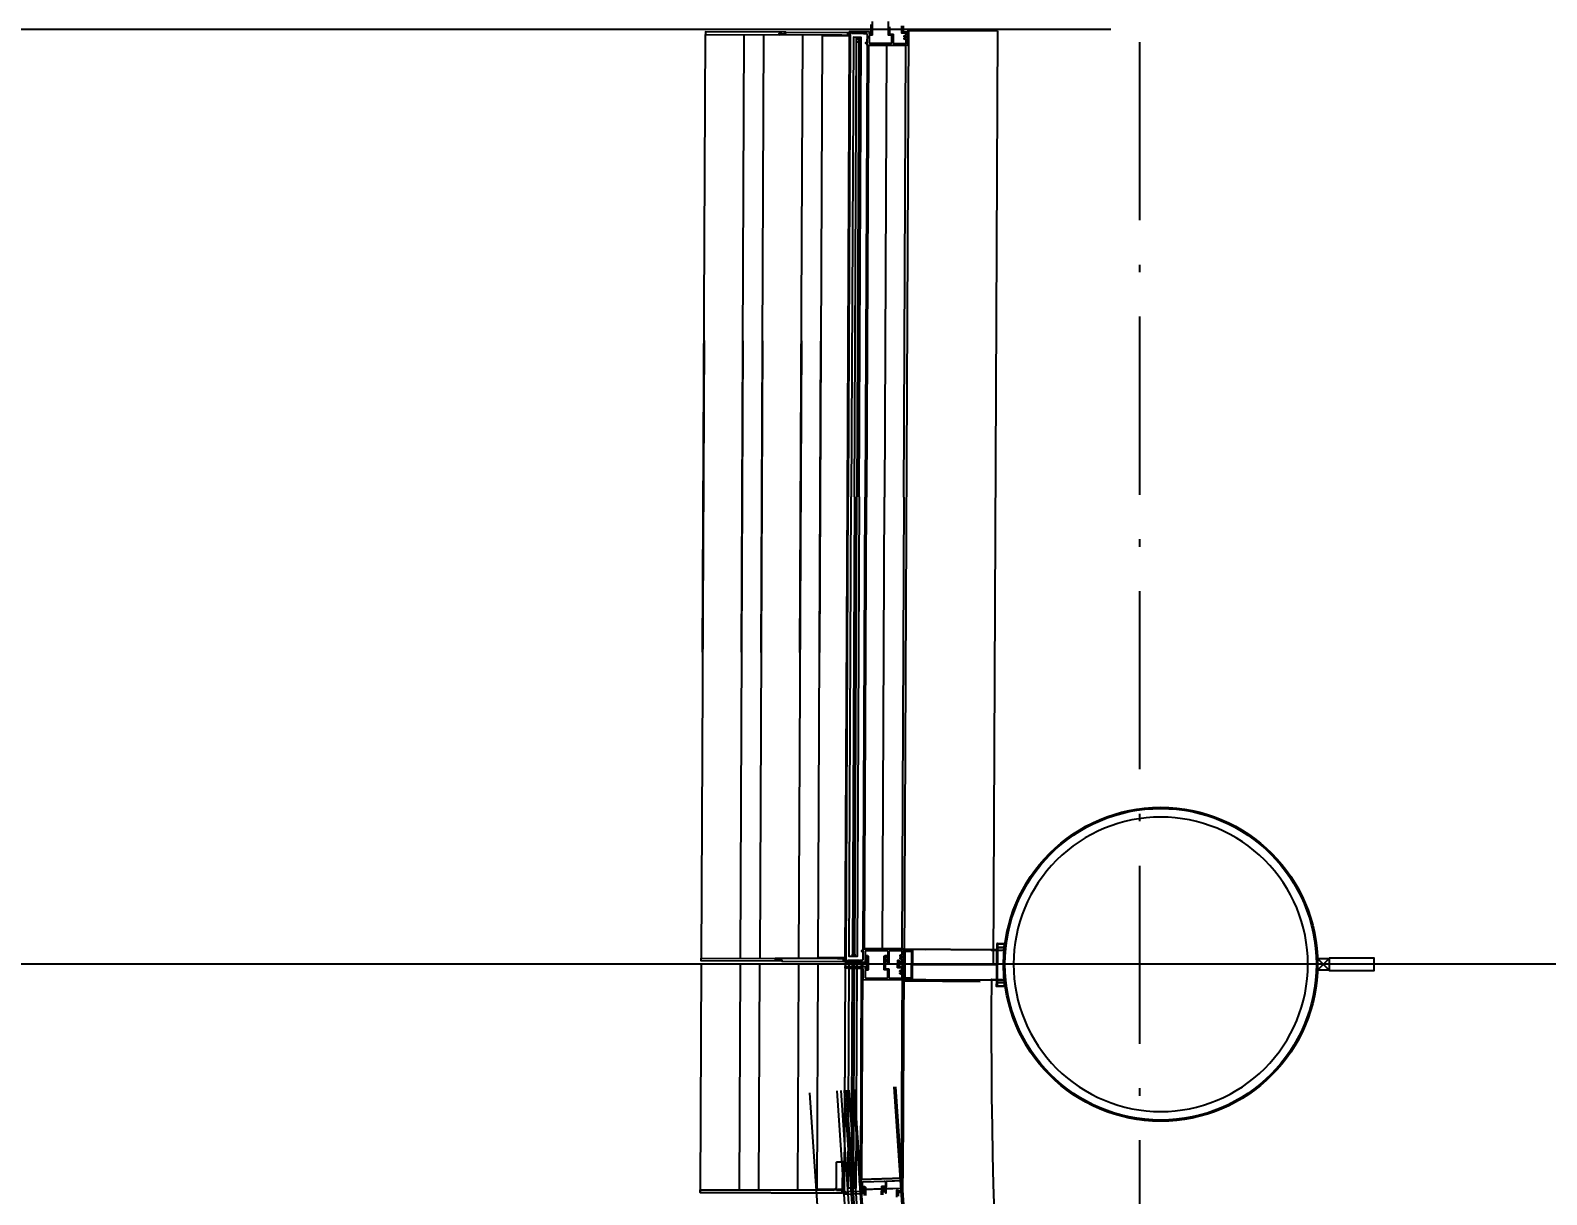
# Model space of a CAD drawing. Extents: x -120222 to -41942, y -19134 to 30932.
# Drawn here: x -102797 to -98903, y 3943 to 6933 of the extents above; entities that cross this region are included whole.
import ezdxf

# ---------------------------------------------------------------- set-up
doc = ezdxf.new("R2010")
doc.units = 0
doc.header["$LTSCALE"] = 150
doc.header["$MEASUREMENT"] = 0
doc.header["$PDMODE"] = 1
doc.header["$PDSIZE"] = -2
doc.linetypes.add('ISO-10______', pattern=[4.699, 3.048, -0.762, 0.127, -0.762])
doc.layers.get('0').update_dxf_attribs({"linetype": 'CONTINUOUS'})
doc.layers.get('DEFPOINTS').update_dxf_attribs({"linetype": 'CONTINUOUS'})
for name, color, linetype in [('____-567', 7, 'CONTINUOUS'), ('_____-1', 7, 'CONTINUOUS'), ('____B', 7, 'CONTINUOUS')]:
    doc.layers.add(name, color=color, linetype=linetype)
doc.styles.get("Standard").update_dxf_attribs({"font": 'txt', "bigfont": 'BIGFONT.SHX'})
doc.dimstyles.new('KOYATSU-1', dxfattribs={"dimtxt": 116.375326, "dimasz": 75.111694, "dimexe": 0, "dimexo": 150, "dimgap": 150, "dimtad": 1, "dimdec": 1, "dimdsep": 46, "dimtxsty": 'Standard', "dimcen": 0, "dimadec": 0, "dimazin": 0, "dimtfac": 1, "dimtdec": 1, "dimtix": 1, "dimtmove": 2, "dimatfit": 3, "dimfxl": 1, "dimtolj": 1, "dimarcsym": 0})

# ---------------------------------------------------------------- blocks, each defined once
blk = doc.blocks.new('____-23')
at = {"color": 1, "linetype": 'Continuous'}
for p, q in [((-107128.7, 2376.4), (-107134, 1185.9)), ((-106978.6, 2383.8), (-106978.6, 2380.3)), ((-107505.8, 787.6), (-107498.7, 2373.1)), ((-107505.8, 787.6), (-107498.7, 2373.1)), ((-107405.8, 787.2), (-107398.7, 2372.6)), ((-107405.8, 787.2), (-107398.7, 2372.6)), ((-107355.8, 786.9), (-107348.7, 2372.4)), ((-107355.8, 786.9), (-107348.7, 2372.4)), ((-107255.8, 786.5), (-107248.7, 2372)), ((-107255.8, 786.5), (-107248.7, 2372)), ((-107148.7, 2371.5), (-107133.7, 2371.5)), ((-107126.7, 2373.4), (-107132, 1185.9)), ((-107079.8, 2345), (-107085, 1185.7)), ((-107033.8, 2344.8), (-107039, 1185.5)), ((-107502.2, 1587.6), (-107509.3, 2.1)), ((-107502.2, 1587.6), (-107509.3, 2.1)), ((-107402.2, 1587.1), (-107409.3, 1.6)), ((-107402.2, 1587.1), (-107409.3, 1.6)), ((-107352.2, 1586.9), (-107359.3, 1.4)), ((-107352.2, 1586.9), (-107359.3, 1.4)), ((-107252.2, 1586.5), (-107259.3, 1)), ((-107252.2, 1586.5), (-107259.3, 1)), ((-107139.3, -4.6), (-107134, 1185.9)), ((-107137.3, -1.6), (-107132, 1185.9)), ((-107090.2, 26.4), (-107085, 1185.7)), ((-107044.2, 26.2), (-107039, 1185.5)), ((-107159.3, 0.5), (-107144.3, 0.5)), ((-106989.4, -16.2), (-106989.4, -19.7)), ((-106989.3, -9.7), (-106989.3, -13.2))]:
    blk.add_line(p, q, dxfattribs=at)
at = {"color": 1, "linetype": 'Continuous', "flags": 128}
for points in [[(-107498.7, 2373.1), (-107309.4, 2372.2), (-107309.4, 2372.2, 0.414214), (-107308.9, 2372.8), (-107308.9, 2375.7), (-107308.7, 2375.7), (-107303.7, 2376.7), (-107303.7, 2375.2), (-107303.7, 2375.2, 0.414214), (-107303.2, 2374.7), (-107301.2, 2374.7), (-107301.2, 2374.7, 0.051921), (-107301.1, 2374.7), (-107292.3, 2376.5), (-107292.3, 2376.5, 0.354665), (-107291.9, 2377), (-107291.9, 2378.7), (-107291.9, 2378.7, 0.414214), (-107292.3, 2379.2), (-107498.6, 2380.1)], [(-107509.3, 2.1), (-107320, 1.2), (-107320, 1.2, -0.414214), (-107319.5, 0.7), (-107319.5, -2.3), (-107319.3, -2.3), (-107314.3, -3.3), (-107314.3, -1.8), (-107314.3, -1.8, -0.414214), (-107313.8, -1.3), (-107311.8, -1.3), (-107311.8, -1.3, -0.051921), (-107311.7, -1.3), (-107311.7, -1.3), (-107302.9, -3.2), (-107302.9, -3.2, -0.354665), (-107302.5, -3.7), (-107302.5, -5.3), (-107302.5, -5.3, -0.414214), (-107303, -5.8), (-107509.3, -4.9)], [(-107132.4, -20.9), (-107136.9, -20.9), (-107136.9, -20.9, 0.414214), (-107137.4, -21.4), (-107137.4, -23.1), (-107136.4, -23.1), (-107136.4, -23.6), (-107136.4, -23.6, -0.414214), (-107136.9, -24.1), (-107138.9, -24.1), (-107138.9, -24.1, -0.414214), (-107139.4, -23.6), (-107139.4, -19.6), (-107139.4, -19.6, -0.414214), (-107138.9, -19.1), (-107089.4, -19.3), (-107089.4, -19.3, -0.414214), (-107088.4, -20.3), (-107088.4, -25.3), (-107084.9, -25.3), (-107084.9, -25.3, 0.414214), (-107083.9, -24.3), (-107083.8, -1), (-107083.8, -1, 0.414214), (-107084.3, -0.5), (-107085.8, -0.5), (-107085.8, -0.5, -0.414214), (-107086.8, 0.5), (-107086.8, 1.7), (-107086.8, 1.7, -0.414214), (-107086, 2.5), (-107085.6, 2.5), (-107085.6, 2.5, -0.414214), (-107085.3, 2.2), (-107085.3, 2.2), (-107085.3, 1.5), (-107085.3, 1.5, 0.414214), (-107084.8, 1), (-107084.3, 1), (-107084.3, 1, 0.414214), (-107083.8, 1.5), (-107083.8, 5.9), (-107083.8, 5.9, 0.414214), (-107084.3, 6.4), (-107084.8, 6.4), (-107084.8, 6.4, 0.414214), (-107085.3, 5.9), (-107085.3, 5.2), (-107085.3, 5.2, -0.414214), (-107085.6, 4.9), (-107086, 4.9), (-107086, 4.9, -0.414214), (-107086.8, 5.7), (-107086.8, 6.9), (-107087.3, 6.9), (-107087.3, 6.9, -0.414214), (-107087.8, 7.4), (-107087.8, 7.9), (-107087.8, 7.9, -0.414214), (-107087.2, 8.4), (-107082.7, 8.4), (-107082.7, 8.4, -0.414214), (-107080.8, 6.4), (-107080.8, 6.4), (-107080.9, -27.8), (-107080.9, -27.8, -0.414214), (-107081.9, -28.8), (-107086.4, -28.8), (-107086.4, -28.8, 0.414214), (-107088.4, -30.8), (-107088.5, -47.3), (-107088.5, -47.3, 0.414214), (-107086.5, -49.3), (-107032.5, -49.5), (-107032.5, -49.5, 0.414214), (-107030.5, -47.6), (-107030.4, -30.6), (-107030.4, -30.6, 0.414214), (-107032.4, -28.5), (-107038.4, -28.5), (-107038.4, -28.5, -0.414214), (-107039.4, -27.5), (-107039.3, 6.2), (-107039.3, 6.2, -0.414214), (-107037.2, 8.2), (-107031.7, 8.2), (-107031.7, 8.2, -0.414214), (-107031.3, 7.7), (-107031.3, 7.2), (-107031.3, 7.2, -0.414214), (-107031.8, 6.7), (-107033.3, 6.7), (-107033.3, 4), (-107033.3, 4, -0.414214), (-107033.6, 3.7), (-107034.5, 3.7), (-107034.5, 3.7, -0.414214), (-107034.8, 4), (-107034.8, 6.2), (-107036.3, 6.2), (-107036.3, 6.2, 0.414214), (-107036.8, 5.7), (-107036.8, 5.7), (-107036.8, -4.3), (-107036.8, -4.3, 0.414214), (-107036.3, -4.8), (-107034.8, -4.8), (-107034.8, -2.6), (-107034.8, -2.6, -0.414214), (-107034.5, -2.3), (-107033.6, -2.3), (-107033.6, -2.3, -0.414214), (-107033.3, -2.6), (-107033.3, -5.3), (-107031.8, -5.3), (-107031.8, -5.3, -0.414214), (-107031.3, -5.8), (-107031.3, -6.3), (-107031.3, -6.3, -0.414214), (-107031.8, -6.8), (-107036.3, -6.8), (-107036.3, -6.8, 0.414214), (-107036.8, -7.3), (-107036.9, -24.5), (-107036.9, -24.5, 0.414214), (-107035.9, -25.5), (-107028.4, -25.6), (-107028.4, -25.6, -0.414214), (-107027.4, -26.6), (-107027.5, -47.6), (-107027.5, -47.6, 0.414214), (-107025.5, -49.6), (-106993.5, -49.7), (-106993.5, -40.3), (-106993.5, -40.3, 0.48712), (-106994.7, -39.3), (-106994.7, -39.3, -0.185154), (-106998.4, -38.8), (-106998.4, -38.8, -0.276984), (-106999, -37.9), (-106998.9, -36.3), (-106998.9, -36.3, -0.697861), (-106998, -36), (-106998, -36, 0.059473), (-106997.6, -36.4), (-106997.6, -36.4, -0.246102), (-106997.4, -36.8), (-106997.4, -36.8, 0.345929), (-106996.8, -37.5, 0.345929), (-106996, -37.2), (-106996, -37.2, -0.246102), (-106995.7, -36.9), (-106995.7, -36.9, 0.078486), (-106994.8, -36.7), (-106994.8, -36.7), (-106994.8, -36.7, -0.246102), (-106994.4, -36.8), (-106994.4, -36.8), (-106994.4, -36.8, 0.345929), (-106993.5, -36.7), (-106993.5, -36.7, 0.345929), (-106993.4, -35.8), (-106993.4, -35.8, -0.246102), (-106993.4, -35.3), (-106993.4, -35.3, 0.212332), (-106993.4, -33.1), (-106993.4, -33.1, -0.246102), (-106993.4, -32.6), (-106993.4, -32.6, 0.345929), (-106993.5, -31.8), (-106993.5, -31.8, 0.345929), (-106994.3, -31.7), (-106994.3, -31.7, -0.246102), (-106994.8, -31.7), (-106994.8, -31.7, 0.078486), (-106995.6, -31.5), (-106995.6, -31.5, -0.246102), (-106996, -31.2), (-106996, -31.2, 0.345929), (-106996.8, -30.9, 0.345929), (-106997.3, -31.6), (-106997.3, -31.6, -0.246102), (-106997.5, -32), (-106997.5, -32, 0.059473), (-106998, -32.4), (-106998, -32.4), (-106998, -32.4, -0.697861), (-106998.9, -32.1), (-106998.9, -30.4), (-106998.9, -30.4, -0.276984), (-106998.4, -29.6), (-106998.4, -29.6, -0.185154), (-106994.7, -29.1), (-106994.7, -29.1, 0.48712), (-106993.4, -28.2), (-106993.4, -28.2), (-106993.4, -24.2), (-106993.4, -24.2, 0.414214), (-106994.4, -23.2), (-107002.7, -23.2), (-107004.4, -23.2), (-107004.4, -23.2, -0.414214), (-107004.9, -22.7), (-107004.8, -4.9), (-107004.8, -4.9, -0.414214), (-107003, -3.2, -0.414214), (-107001.3, -4.9), (-107001.4, -19.7), (-106989.9, -19.7), (-106989.9, -19.7, -0.414214), (-106989.4, -20.2), (-106989.5, -54.2), (-106989.5, -54.2, -0.414214), (-106990, -54.7), (-107093.2, -54.3), (-107093.2, -54.3, -0.414214), (-107093.5, -54), (-107093.5, -49.5), (-107095, -49.5), (-107095, -50.5), (-107095, -50.5, -0.414214), (-107095.3, -50.8), (-107095.9, -50.8), (-107095.9, -50.8, -0.182676), (-107096.1, -50.7), (-107097, -49.9), (-107097, -49.9, -0.451416), (-107097, -47.6), (-107097, -47.6), (-107096.1, -46.8), (-107096.1, -46.8, -0.182676), (-107095.9, -46.8), (-107095.3, -46.8), (-107095.3, -46.8, -0.414214), (-107095, -47.1), (-107095, -48), (-107093.5, -48), (-107093.4, -27.8), (-107093.4, -27.8, 0.414214), (-107096.4, -24.8), (-107100.6, -24.7), (-107100.6, -24.7, -0.414214), (-107101.1, -24.2), (-107101.1, -23.9), (-107101.1, -23.9, 0.414214), (-107101.6, -23.4), (-107103.6, -23.4), (-107103.6, -23.4, 0.414214), (-107104.1, -23.9), (-107104.1, -24.7), (-107131.9, -24.6), (-107131.9, -24.6, -0.414214), (-107132.4, -24.1), (-107132.4, -23.6), (-107131.4, -23.6), (-107131.4, -21.9), (-107131.4, -21.9, 0.414214), (-107132.4, -20.9)], [(-107028.8, -10.6), (-107028.8, -10.6, -0.414214), (-107029.8, -9.6), (-107029.8, -9.6), (-107029.7, 18.4), (-107029.7, 18.4, 0.414214), (-107031.7, 20.4), (-107086.2, 20.7), (-107086.2, 20.7, 0.414214), (-107088.2, 18.7), (-107088.3, -8.3), (-107088.3, -8.3, -0.414214), (-107089.3, -9.3), (-107138.8, -9.1), (-107138.8, -9.1, -0.414214), (-107139.3, -8.6), (-107139.3, -4.6), (-107139.3, -4.6, -0.414214), (-107138.8, -4.1), (-107136.8, -4.1), (-107136.8, -4.1, -0.414214), (-107136.3, -4.6), (-107136.3, -5.1), (-107137.3, -5.1), (-107137.3, -6.8), (-107137.3, -6.8, 0.414214), (-107136.8, -7.3), (-107132.3, -7.3), (-107132.3, -7.3, 0.414214), (-107131.3, -6.3), (-107131.3, -6.3), (-107131.3, -4.6), (-107132.3, -4.6), (-107132.3, -4.1), (-107132.3, -4.1, -0.414214), (-107131.8, -3.6), (-107104, -3.7), (-107104, -4.5), (-107104, -4.5, 0.414214), (-107103.5, -5), (-107101.5, -5), (-107101.5, -5, 0.414214), (-107101, -4.5), (-107101, -4.2), (-107101, -4.2, -0.414214), (-107100.5, -3.7), (-107096.3, -3.8), (-107096.3, -3.8, 0.414214), (-107093.3, -0.8), (-107093.2, 19.5), (-107094.7, 19.5), (-107094.7, 18.5), (-107094.7, 18.5, -0.414214), (-107095, 18.2), (-107095.6, 18.2), (-107095.6, 18.2, -0.182676), (-107095.8, 18.3), (-107095.8, 18.3), (-107096.7, 19.1), (-107096.7, 19.1, -0.451416), (-107096.7, 21.4), (-107095.8, 22.2), (-107095.8, 22.2, -0.182676), (-107095.6, 22.2), (-107095, 22.2), (-107095, 22.2, -0.414214), (-107094.7, 21.9), (-107094.7, 21), (-107093.2, 21), (-107093.2, 25.4), (-107093.2, 25.4, -0.414214), (-107092.9, 25.7), (-106989.7, 25.3), (-106989.7, 25.3, -0.414214), (-106989.2, 24.8), (-106989.3, -9.2), (-106989.3, -9.2, -0.414214), (-106989.8, -9.7), (-106999.3, -9.7), (-106999.3, -9.7, -0.414214), (-106999.8, -9.2), (-106999.8, -9.2), (-106999.8, -6.7), (-106999.8, -6.7, -0.414214), (-106999.3, -6.2), (-106993.8, -6.2), (-106993.8, -6.2, 0.414214), (-106993.3, -5.7), (-106993.3, -1.3), (-106993.3, -1.3, 0.48712), (-106994.5, -0.3), (-106994.5, -0.3, -0.185154), (-106998.3, 0.2), (-106998.3, 0.2), (-106998.3, 0.2, -0.276984), (-106998.8, 1.1), (-106998.8, 2.7), (-106998.8, 2.7, -0.697861), (-106997.9, 3), (-106997.9, 3, 0.059473), (-106997.4, 2.6), (-106997.4, 2.6, -0.246102), (-106997.2, 2.2), (-106997.2, 2.2, 0.345929), (-106996.7, 1.5), (-106996.7, 1.5, 0.345929), (-106995.9, 1.8), (-106995.9, 1.8), (-106995.9, 1.8, -0.246102), (-106995.5, 2.1), (-106995.5, 2.1, 0.078486), (-106994.7, 2.3), (-106994.7, 2.3), (-106994.7, 2.3, -0.246102), (-106994.2, 2.2), (-106994.2, 2.2, 0.345929), (-106993.3, 2.3, 0.345929), (-106993.2, 3.2), (-106993.2, 3.2, -0.246102), (-106993.3, 3.7), (-106993.3, 3.7, 0.212332), (-106993.2, 5.9), (-106993.2, 5.9, -0.246102), (-106993.2, 6.4), (-106993.2, 6.4), (-106993.2, 6.4, 0.345929), (-106993.3, 7.2), (-106993.3, 7.2, 0.345929), (-106994.2, 7.3), (-106994.2, 7.3), (-106994.2, 7.3, -0.246102), (-106994.6, 7.3), (-106994.6, 7.3, 0.078486), (-106995.5, 7.5), (-106995.5, 7.5), (-106995.5, 7.5, -0.246102), (-106995.8, 7.8), (-106995.8, 7.8, 0.345929), (-106996.6, 8.1), (-106996.6, 8.1, 0.345929), (-106997.2, 7.4), (-106997.2, 7.4), (-106997.2, 7.4, -0.246102), (-106997.4, 7), (-106997.4, 7, 0.059473), (-106997.9, 6.6), (-106997.9, 6.6), (-106997.9, 6.6, -0.697861), (-106998.8, 6.9), (-106998.7, 8.6), (-106998.7, 8.6, -0.276984), (-106998.2, 9.4), (-106998.2, 9.4, -0.185154), (-106994.5, 9.9), (-106994.5, 9.9), (-106994.5, 9.9, 0.48712), (-106993.2, 10.8), (-106993.2, 20.3), (-107025.2, 20.4), (-107025.2, 20.4, 0.414214), (-107027.2, 18.4), (-107027.3, -9.6), (-107027.3, -9.6, -0.414214), (-107028.3, -10.6)]]:
    blk.add_lwpolyline(points, format="xyb", close=True, dxfattribs=at)
for points in [[(-107147.3, 2369.5), (-107148.7, 2371.5), (-107308.2, 2372.2), (-107308.2, 2372.2, -0.414214), (-107308.7, 2372.7), (-107308.7, 2375.3), (-107308.7, 2375.3, -0.357511), (-107308.3, 2375.8), (-107304.3, 2376.6), (-107304.3, 2376.6, -0.473285), (-107303.7, 2376.1), (-107303.7, 2374.7), (-107301.2, 2374.7), (-107291.7, 2376.7), (-107291.7, 2378.7), (-107291.7, 2378.7, -0.414214), (-107291.1, 2379.2), (-107133.6, 2378.5), (-107133.7, 2369.5)], [(-107070, 2406.4), (-107070.2, 2372.2), (-107070.2, 2372.2, -0.414214), (-107071.2, 2371.2), (-107075.7, 2371.2), (-107075.7, 2371.2, 0.414214), (-107077.7, 2369.2), (-107077.8, 2352.7), (-107077.8, 2352.7, 0.414214), (-107075.8, 2350.7), (-107021.8, 2350.5), (-107021.8, 2350.5, 0.414214), (-107019.8, 2352.4), (-107019.7, 2369.4), (-107019.7, 2369.4, 0.414214), (-107021.7, 2371.5), (-107027.7, 2371.5), (-107027.7, 2371.5, -0.414214), (-107028.7, 2372.5), (-107028.5, 2406.2)], [(-107026.1, 2392.7), (-107026.2, 2375.5), (-107026.2, 2375.5, 0.414214), (-107025.2, 2374.5), (-107017.7, 2374.4), (-107017.7, 2374.4, -0.414214), (-107016.7, 2373.4), (-107016.8, 2352.4), (-107016.8, 2352.4, 0.414214), (-107014.8, 2350.4), (-106982.8, 2350.3), (-106982.7, 2359.7), (-106982.7, 2359.7, 0.48712), (-106984, 2360.7), (-106984, 2360.7, -0.185154), (-106987.7, 2361.2), (-106987.7, 2361.2, -0.276984), (-106988.2, 2362.1), (-106988.2, 2363.7), (-106988.2, 2363.7, -0.697861), (-106987.3, 2364), (-106987.3, 2364, 0.059473), (-106986.8, 2363.6), (-106986.8, 2363.6, -0.246102), (-106986.6, 2363.2), (-106986.6, 2363.2, 0.345929), (-106986.1, 2362.5, 0.345929), (-106985.3, 2362.8), (-106985.3, 2362.8, -0.246102), (-106984.9, 2363.1), (-106984.9, 2363.1, 0.078486), (-106984.1, 2363.3), (-106984.1, 2363.3, -0.246102), (-106983.6, 2363.2), (-106983.6, 2363.2, 0.345929), (-106982.8, 2363.3, 0.345929), (-106982.7, 2364.2), (-106982.7, 2364.2, -0.246102), (-106982.7, 2364.7), (-106982.7, 2364.7, 0.212332), (-106982.7, 2366.9), (-106982.7, 2366.9, -0.246102), (-106982.7, 2367.4), (-106982.7, 2367.4, 0.345929), (-106982.8, 2368.2, 0.345929), (-106983.6, 2368.3), (-106983.6, 2368.3, -0.246102), (-106984.1, 2368.3), (-106984.1, 2368.3, 0.078486), (-106984.9, 2368.5), (-106984.9, 2368.5, -0.246102), (-106985.3, 2368.8), (-106985.3, 2368.8, 0.345929), (-106986.1, 2369.1, 0.345929), (-106986.6, 2368.4), (-106986.6, 2368.4, -0.246102), (-106986.8, 2368), (-106986.8, 2368, 0.059473), (-106987.3, 2367.6), (-106987.3, 2367.6, -0.697861), (-106988.2, 2367.9), (-106988.2, 2369.6), (-106988.2, 2369.6, -0.276984), (-106987.7, 2370.4), (-106987.7, 2370.4, -0.185154), (-106983.9, 2370.9), (-106983.9, 2370.9, 0.48712), (-106982.7, 2371.8), (-106982.7, 2375.8), (-106982.7, 2375.8, 0.414214), (-106983.7, 2376.8), (-106992, 2376.8), (-106993.7, 2376.8), (-106993.7, 2376.8, -0.414214), (-106994.2, 2377.3), (-106994.1, 2395.1)], [(-106990.6, 2395.1), (-106990.6, 2380.3), (-106979.1, 2380.3), (-106979.1, 2380.3, -0.414214), (-106978.6, 2379.8), (-106978.8, 2345.8), (-106978.8, 2345.8, -0.414214), (-106979.3, 2345.3), (-107082.5, 2345.7), (-107082.5, 2345.7, -0.414214), (-107082.8, 2346), (-107082.8, 2350.5), (-107084.3, 2350.5), (-107084.3, 2349.5), (-107084.3, 2349.5, -0.414214), (-107084.6, 2349.2), (-107085.2, 2349.2), (-107085.2, 2349.2, -0.182676), (-107085.4, 2349.3), (-107086.3, 2350.1), (-107086.3, 2350.1, -0.451416), (-107086.3, 2352.4), (-107085.3, 2353.2), (-107085.3, 2353.2, -0.182676), (-107085.1, 2353.2), (-107084.6, 2353.2), (-107084.6, 2353.2, -0.414214), (-107084.3, 2352.9), (-107084.3, 2352), (-107082.8, 2352), (-107082.7, 2372.2), (-107082.7, 2372.2, 0.414214), (-107085.7, 2375.2), (-107089.9, 2375.3), (-107089.9, 2375.3, -0.414214), (-107090.4, 2375.8), (-107090.4, 2376.1), (-107090.4, 2376.1, 0.414214), (-107090.9, 2376.6), (-107092.9, 2376.6), (-107092.9, 2376.6, 0.414214), (-107093.4, 2376.1), (-107093.4, 2375.3), (-107121.2, 2375.4), (-107121.2, 2375.4, -0.414214), (-107121.7, 2375.9), (-107121.7, 2376.4), (-107120.7, 2376.4), (-107120.7, 2378.1), (-107120.7, 2378.1, 0.414214), (-107121.6, 2379.1), (-107121.6, 2379.1), (-107126.1, 2379.1), (-107126.1, 2379.1, 0.414214), (-107126.6, 2378.6), (-107126.7, 2376.9), (-107125.7, 2376.9), (-107125.7, 2376.4), (-107125.7, 2376.4, -0.414214), (-107126.2, 2375.9), (-107128.2, 2375.9), (-107128.2, 2375.9, -0.414214), (-107128.7, 2376.4), (-107128.6, 2380.4), (-107128.6, 2380.4, -0.414214), (-107128.1, 2380.9), (-107078.6, 2380.7), (-107078.6, 2380.7, -0.414214), (-107077.6, 2379.7), (-107077.7, 2374.7), (-107074.2, 2374.7), (-107074.2, 2374.7, 0.414214), (-107073.2, 2375.7), (-107073.1, 2399)], [(-107157.8, 2.5), (-107159.3, 0.5), (-107318.8, 1.2), (-107318.8, 1.2, 0.414214), (-107319.3, 0.7), (-107319.3, -1.9), (-107319.3, -1.9, 0.357511), (-107318.9, -2.3), (-107314.9, -3.2), (-107314.9, -3.2, 0.473285), (-107314.3, -2.7), (-107314.3, -1.3), (-107311.8, -1.3), (-107302.3, -3.3), (-107302.3, -5.3), (-107302.3, -5.3, 0.414214), (-107301.8, -5.8), (-107144.3, -6.5), (-107144.3, 2.5)]]:
    blk.add_lwpolyline(points, format="xyb", dxfattribs=at)
for points in [[(-107135.8, 785.9), (-107128.7, 2369.4), (-107198.7, 2369.7), (-107205.8, 786.3)], [(-107135.8, 785.9), (-107128.7, 2369.4), (-107198.7, 2369.7), (-107205.8, 786.3)], [(-107116, 1185.9), (-107110.7, 2365.8), (-107118.7, 2365.9), (-107124, 1185.9)], [(-107104, 1185.8), (-107098.7, 2365.8), (-107104.7, 2365.8), (-107110, 1185.8)], [(-106989, 1185.3), (-106983.8, 2344.6), (-107082.8, 2345), (-107088, 1185.7)], [(-107132.2, 1585.9), (-107139.3, 2.4), (-107209.3, 2.7), (-107202.2, 1586.2)], [(-107132.2, 1585.9), (-107139.3, 2.4), (-107209.3, 2.7), (-107202.2, 1586.2)], [(-107116, 1185.8), (-107121.3, 5.8), (-107129.3, 5.9), (-107124, 1185.9)], [(-107104, 1185.8), (-107109.3, 5.8), (-107115.3, 5.8), (-107110, 1185.8)], [(-106989, 1185.3), (-106994.2, 26), (-107093.2, 26.4), (-107088, 1185.7)]]:
    blk.add_lwpolyline(points, dxfattribs=at)
for points in [[(-107108.2, 2360.8), (-107107.2, 2360.8), (-107104.7, 2359.3), (-107104.8, 2353.8), (-107110.8, 2353.8), (-107110.7, 2359.3)], [(-107108.2, 2360.8), (-107107.2, 2360.8), (-107104.7, 2359.3), (-107104.7, 2365.8), (-107110.7, 2365.8), (-107110.7, 2359.3)], [(-107118.7, 10.8), (-107117.7, 10.8), (-107115.2, 12.3), (-107115.3, 5.8), (-107121.3, 5.8), (-107121.2, 12.3)], [(-107118.7, 10.8), (-107117.7, 10.8), (-107115.2, 12.3), (-107115.2, 17.8), (-107121.2, 17.8), (-107121.2, 12.3)]]:
    blk.add_lwpolyline(points, close=True, dxfattribs=at)
at = {"color": 1, "linetype": 'Continuous'}
blk.add_circle((-107139.3, -14.1), 2, dxfattribs=at)
blk.add_circle((-107139.3, -14.1), 2, dxfattribs=at)
blk = doc.blocks.new('____-25')
at = {"color": 1, "linetype": 'Continuous'}
for p, q in [((-107509.4, -14), (-107511.9, -592.8)), ((-107409.4, -14), (-107412, -593.2)), ((-107359.4, -14), (-107362, -593.4)), ((-107259.4, -14), (-107262, -593.9)), ((-107096.8, -566.8), (-107094.4, -14)), ((-106994.8, -563.5), (-106992.4, -14)), ((-106954.7, -2704.8), (-107115.4, -335.8)), ((-106853.5, -2690.4), (-107013.7, -328.9)), ((-107162, -594.3), (-107147, -594.4)), ((-107045.9, -590.8), (-107087.4, -592.2)), ((-106995.9, -589.2), (-107033.9, -590.4))]:
    blk.add_line(p, q, dxfattribs=at)
at = {"color": 1, "linetype": 'Continuous', "flags": 128}
for points in [[(-107139.4, -14), (-107141.9, -592.4), (-107211.9, -592.1), (-107209.4, -14)], [(-107139.4, -14), (-107142, -597.5), (-107141.5, -597.5)], [(-107121.4, -14), (-107123.9, -589), (-107131.9, -589), (-107129.4, -14)], [(-107109.4, -14), (-107111.9, -589.1), (-107117.9, -589), (-107115.4, -14)], [(-106989.4, -14), (-106991.8, -563.4), (-107099.8, -566.9), (-107097.4, -14)], [(-106997.8, -2735.3), (-107067.3, -2745.1), (-107230.2, -343.6)], [(-106996.9, -2740), (-106997.4, -2740), (-107160.3, -338.9)], [(-107142.4, -337.7), (-106980.1, -2729.7), (-106988.1, -2730.2), (-107150.4, -338.2)], [(-107130.4, -336.8), (-106968.1, -2728.9), (-106974.1, -2729.3), (-107136.4, -337.2)], [(-107010.7, -328.7), (-106850.5, -2690.2), (-106957.7, -2705.3), (-107118.4, -336)], [(-107142, -597.5), (-107142, -603.9), (-107095, -602.4), (-107094.9, -592.4), (-106991.9, -589.1), (-106991.8, -563.4)], [(-107162, -594.3), (-107511.9, -592.8), (-107512, -599.8), (-107147, -601.4), (-107146.9, -592.4)]]:
    blk.add_lwpolyline(points, dxfattribs=at)
blk.add_lwpolyline([(-107147.6, -521.4), (-107147.6, -521.4, -0.414214), (-107146.6, -522.4), (-107147, -600.4), (-107147, -600.4, -0.414214), (-107148, -601.4), (-107512, -599.8), (-107511.9, -592.8), (-107169, -594.3), (-107161.9, -587.3), (-107161.6, -522.3), (-107161.6, -522.3, -0.414214), (-107160.6, -521.3)], format="xyb", close=True, dxfattribs=at)
for points in [[(-107141.6, -521.4), (-107146.6, -521.4), (-107146.9, -591.4), (-107141.9, -591.4)], [(-107121.4, -581), (-107120.4, -581), (-107117.9, -579.5), (-107117.9, -574.5), (-107123.9, -574.5), (-107123.9, -579.5)], [(-107121.4, -581), (-107120.4, -581), (-107117.9, -579.5), (-107117.9, -589), (-107123.9, -589), (-107123.9, -579.5)]]:
    blk.add_lwpolyline(points, close=True, dxfattribs=at)
for points in [[(-107018.1, -569.9), (-107017.9, -569.7), (-107017.7, -569.9), (-107013.1, -569.8), (-107012.9, -569.6), (-107012.7, -569.8), (-106996.9, -569.2), (-106996.9, -569.2, -0.42499), (-106995.8, -570.2), (-106996, -595.3), (-106996, -595.3, -0.403519), (-106996.9, -596.3), (-107001.1, -596.4), (-107001.1, -596.4, 0.414214), (-107002, -597.4), (-107002, -598.4), (-107002, -598.4, 0.414214), (-107001, -599.4), (-106992.5, -599.1), (-106992.5, -599.1, 0.403519), (-106992, -598.6), (-106991.8, -564.6), (-106991.8, -564.6, 0.42499), (-106992.3, -564.1), (-107099.4, -567.5), (-107099.4, -567.5, 0.403519), (-107099.8, -568), (-107099.9, -571.8), (-107101.4, -571.8), (-107101.3, -570.8), (-107101.3, -570.8, 0.414214), (-107101.6, -570.5), (-107102.2, -570.5), (-107102.2, -570.5, 0.182676), (-107102.4, -570.6), (-107103.3, -571.4), (-107103.3, -571.4, 0.451416), (-107103.4, -573.7), (-107102.4, -574.5), (-107102.4, -574.5, 0.182676), (-107102.3, -574.5), (-107101.7, -574.5), (-107101.7, -574.5, 0.414214), (-107101.4, -574.2), (-107101.4, -573.3), (-107099.9, -573.3), (-107100, -596.1), (-107100, -596.1, -0.403519), (-107100.9, -597.1), (-107131, -598.1), (-107134.7, -598.1), (-107134.7, -598.1, 0.414214), (-107135, -598.4), (-107135, -599.6), (-107134.3, -599.6), (-107134.3, -599.6, -0.414214), (-107134, -599.9), (-107134, -600.6), (-107134, -600.6, -0.414214), (-107135, -601.6), (-107139, -601.5), (-107139, -601.5, -0.414214), (-107140, -600.5), (-107140, -599.8), (-107140, -599.8, -0.414214), (-107139.7, -599.5), (-107139, -599.5), (-107139, -598.3), (-107139, -598.3, 0.414214), (-107139.3, -598), (-107141.5, -598), (-107141.5, -598, 0.414214), (-107142, -598.5), (-107142, -603.4), (-107142, -603.4, 0.42499), (-107141.5, -603.9), (-107096, -602.4), (-107096, -602.4, 0.403519), (-107095, -601.5), (-107094.9, -573.4), (-107094.9, -573.4, -0.403519), (-107093.9, -572.4), (-107038.4, -570.6), (-107038.4, -570.6, -0.42499), (-107036.4, -572.6), (-107036.5, -600), (-107036.5, -600, 0.42499), (-107036, -600.5), (-107034.5, -600.5), (-107034.5, -600.5, 0.403519), (-107034, -600), (-107033.9, -572.4), (-107033.9, -572.4, -0.403519), (-107031.9, -570.4), (-107018.1, -569.9)], [(-107046, -605.9), (-107045.9, -585.4), (-107045.9, -585.4, -0.414214), (-107043.9, -583.4), (-107038.4, -583.4), (-107038.4, -583.4, -0.414214), (-107037.9, -583.9), (-107037.9, -584.4), (-107037.9, -584.4, -0.414214), (-107038.4, -584.9), (-107039.9, -584.9), (-107039.9, -587.6), (-107039.9, -587.6, -0.414214), (-107040.2, -587.9), (-107041.1, -587.9), (-107041.1, -587.9, -0.414214), (-107041.4, -587.6), (-107041.4, -585.4), (-107042.9, -585.4), (-107042.9, -585.4, 0.414214), (-107043.4, -585.9), (-107043.4, -595.9), (-107043.4, -595.9, 0.414214), (-107042.9, -596.4), (-107041.4, -596.4), (-107041.4, -594.2), (-107041.4, -594.2, -0.414214), (-107041.1, -593.9), (-107040.2, -593.9), (-107040.2, -593.9, -0.414214), (-107039.9, -594.2), (-107039.9, -596.9), (-107038.4, -596.9), (-107038.4, -596.9, -0.414214), (-107038, -597.4), (-107038, -597.9), (-107038, -597.9, -0.414214), (-107038.5, -598.4), (-107043, -598.4), (-107043, -598.4, 0.414214), (-107043.5, -598.9), (-107043.5, -605.9)], [(-107090, -607.3), (-107089.9, -594.2), (-107089.9, -594.2, 0.414214), (-107090.4, -593.7), (-107092.4, -593.7), (-107092.4, -593.7, -0.414214), (-107093.4, -592.7), (-107093.4, -591.5), (-107093.4, -591.5, -0.414214), (-107092.6, -590.7), (-107092.2, -590.7), (-107092.2, -590.7, -0.414214), (-107091.9, -591), (-107091.9, -591.7), (-107091.9, -591.7, 0.414214), (-107091.4, -592.2), (-107090.9, -592.2), (-107090.9, -592.2, 0.414214), (-107090.4, -591.7), (-107090.4, -587.3), (-107090.4, -587.3, 0.414214), (-107090.9, -586.8), (-107091.4, -586.8), (-107091.4, -586.8, 0.414214), (-107091.9, -587.3), (-107091.9, -588), (-107091.9, -588, -0.414214), (-107092.2, -588.3), (-107092.6, -588.3), (-107092.6, -588.3, -0.414214), (-107093.4, -587.5), (-107093.4, -585.8), (-107093.4, -585.8, -0.414214), (-107092.4, -584.8), (-107089.4, -584.8), (-107089.4, -584.8, -0.414214), (-107087.4, -586.8), (-107087.5, -607.2)], [(-107006.6, -611.7), (-107007.1, -594.7), (-107007.1, -594.7, -0.414214), (-107005.7, -593.2, -0.414214), (-107004.1, -594.6), (-107003.7, -609.1)]]:
    blk.add_lwpolyline(points, format="xyb", dxfattribs=at)
blk = doc.blocks.new('____-26')
at = {"color": 1}
blk.add_blockref('____-25', (0, 0), dxfattribs=at)
blk = doc.blocks.new('____-27')
at = {"color": 1}
blk.add_blockref('____-26', (0, 0), dxfattribs=at)
blk = doc.blocks.new('____-28')
at = {"color": 1}
for name in ['____-23', '____-27']:
    blk.add_blockref(name, (0, 0), dxfattribs=at)
blk = doc.blocks.new('____-29')
at = {"color": 1, "linetype": 'Continuous', "flags": 128}
blk.add_lwpolyline([(-106707.3, -14), (-106707.3, -14, 0.414214), (-106329.3, -392, 0.414214), (-105951.3, -14), (-105951.3, -14, 0.414214), (-106329.3, 364, 0.414214), (-106707.3, -14)], format="xyb", close=True, dxfattribs=at)
at = {"color": 1, "linetype": 'Continuous'}
for radius in [403, 400]:
    blk.add_circle((-106329.3, -14), radius, dxfattribs=at)
blk = doc.blocks.new('____-49')
at = {"color": 1, "linetype": 'Continuous'}
for p, q in [((-105926.3, 1), (-105926.3, -29)), ((-105926.3, -29), (-105896.3, 1)), ((-105926.3, 1), (-105896.3, -29))]:
    blk.add_line(p, q, dxfattribs=at)
at = {"color": 1, "linetype": 'Continuous', "flags": 128}
for points in [[(-105896.3, -29), (-105926.3, -29), (-105926.3, 1), (-105896.3, 1)], [(-105896.3, 1.5), (-105896.3, -29.5), (-105781.3, -29.5), (-105781.3, 1.5)]]:
    blk.add_lwpolyline(points, close=True, dxfattribs=at)
blk = doc.blocks.new('____-52')
at = {"color": 1, "linetype": 'Continuous', "flags": 128}
blk.add_lwpolyline([(-106748.6, 2382.8), (-106759.3, -14.2), (-106987.3, -13.2), (-106976.6, 2383.8)], close=True, dxfattribs=at)
blk = doc.blocks.new('____-53')
at = {"color": 1, "linetype": 'Continuous'}
for p, q in [((-106750.2, 39.2), (-106750.3, 24.2)), ((-106748.6, 39.2), (-106750.2, 39.2)), ((-106987.2, 25.3), (-106750.3, 24.2)), ((-106964.9, -14.7), (-106752.1, -15.7)), ((-106792.9, -58.6), (-106987.5, -57.7)), ((-106794.6, -55.6), (-106985.9, -54.7)), ((-106985.9, -57.7), (-106985.9, -54.7)), ((-106806.3, -58.6), (-106806.4, -55.6)), ((-106794.5, -58.6), (-106794.6, -55.6))]:
    blk.add_line(p, q, dxfattribs=at)
at = {"color": 1, "linetype": 'Continuous', "flags": 128}
blk.add_lwpolyline([(-106748.6, 39.2), (-106748.7, 24.2), (-106748.7, 24.2, -0.414214), (-106750.3, 22.6), (-106987.2, 23.7), (-106987.2, 25.3)], format="xyb", dxfattribs=at)
for points in [[(-106730.3, 39.1), (-106731.1, 38.4), (-106747.8, 38.4), (-106748.6, 39.2), (-106748.6, 29.2), (-106731.5, 29.1)], [(-106983.7, 22), (-106975.7, 22), (-106975.7, 23.6), (-106983.7, 23.6)], [(-106984, -51.6), (-106976, -51.6), (-106976, -53.2), (-106984, -53.2)], [(-106729.8, -70.9), (-106730.6, -70.1), (-106748.3, -70.1), (-106749.1, -70.8), (-106749, -60.8), (-106731.1, -60.9)]]:
    blk.add_lwpolyline(points, close=True, dxfattribs=at)
for points in [[(-106748.6, 39.2), (-106747.8, 38.4), (-106731.1, 38.4), (-106730.3, 39.1), (-106731.7, 28.1), (-106731.7, 28.1, 0.414214), (-106732.6, 29.1), (-106747.6, 29.2), (-106747.6, 29.2, 0.414214), (-106748.6, 28.2), (-106748.6, 28.2)], [(-106987.2, 23.7), (-106968.8, 23.6), (-106968.8, 23.6, -0.414214), (-106967.2, 22), (-106967.5, -51.6), (-106967.5, -51.6, -0.414214), (-106969.1, -53.2), (-106987.5, -53.1), (-106987.5, -51.5), (-106969.1, -51.6), (-106968.8, 22), (-106987.2, 22.1)], [(-106972.2, 21.5), (-106985.6, 21.6), (-106985.6, 21.6, 0.414214), (-106987.2, 20), (-106987.5, -49.4), (-106987.5, -49.4, 0.414214), (-106985.9, -51), (-106972.5, -51.1), (-106972.5, -49.5), (-106985.9, -49.4), (-106985.6, 20), (-106972.2, 19.9)], [(-106763.7, 22.7), (-106750.3, 22.6), (-106750.3, 22.6, -0.414214), (-106748.7, 21), (-106749, -52.6), (-106749, -52.6, -0.414214), (-106750.6, -54.2), (-106764, -54.1), (-106764, -52.5), (-106750.6, -52.6), (-106750.3, 21), (-106763.7, 21.1)], [(-106731.8, -54.3), (-106749, -54.2), (-106748.7, 22.6), (-106732.2, 22.5), (-106732.2, 22.5, 0.047575), (-106731.8, -54.3)], [(-106732.1, 23.5), (-106731.7, 28.1), (-106731.7, 28.1, 0.414214), (-106732.6, 29.1), (-106747.6, 29.2), (-106747.6, 29.2, 0.414214), (-106748.6, 28.2), (-106748.6, 28.2), (-106748.7, 23.6), (-106748.7, 23.6, 0.414214), (-106747.7, 22.6), (-106733.1, 22.5), (-106733.1, 22.5, 0.414214), (-106732.1, 23.5)], [(-106750.6, -55.8), (-106987.5, -54.7), (-106987.5, -53.1), (-106750.6, -54.2), (-106750.6, -54.2, -0.414214), (-106749, -55.8), (-106749.1, -70.8), (-106750.7, -70.8)], [(-106749.1, -70.8), (-106748.3, -70.1), (-106730.6, -70.1), (-106729.8, -70.9), (-106731.2, -59.9), (-106731.2, -59.9, -0.414214), (-106732.2, -60.9), (-106748, -60.8), (-106748, -60.8, -0.414214), (-106749, -59.8)], [(-106731.7, -55.3), (-106731.2, -59.9), (-106731.2, -59.9, -0.414214), (-106732.2, -60.9), (-106748, -60.8), (-106748, -60.8, -0.414214), (-106749, -59.8), (-106749, -55.2), (-106749, -55.2, -0.414214), (-106748, -54.2), (-106732.7, -54.3), (-106732.7, -54.3, -0.414214), (-106731.7, -55.3)]]:
    blk.add_lwpolyline(points, format="xyb", close=True, dxfattribs=at)
for points in [[(-106730.3, 39.1), (-106731.1, 38.4), (-106747.8, 38.4), (-106748.6, 39.2)], [(-106932.2, 23.4), (-106987.2, 23.7), (-106987.2, 25.3), (-106932.2, 25)], [(-106932.5, -55), (-106987.5, -54.7), (-106987.5, -53.1), (-106932.5, -53.4)], [(-106729.8, -70.9), (-106730.6, -70.1), (-106748.3, -70.1), (-106749.1, -70.8)]]:
    blk.add_lwpolyline(points, dxfattribs=at)
blk = doc.blocks.new('____-54')
at = {"color": 1, "linetype": 'Continuous'}
blk.add_arc((-91470.4, -183.7), 15294.1, 179.52081, 197.40819, dxfattribs=at)
at = {"color": 1}
for name in ['____-52', '____-53']:
    blk.add_blockref(name, (0, 0), dxfattribs=at)
blk = doc.blocks.new('____-167')
at = {"color": 1}
for name in ['____-54', '____-28', '____-49', '____-29']:
    blk.add_blockref(name, (0, 0), dxfattribs=at)
blk = doc.blocks.new('*D589')
at = {"layer": '_____-1', "color": 0, "linetype": 'Continuous', "lineweight": -2, "transparency": 16777216}
for p, q in [((-100001.3, 14134.7), (-104808.4, 14134.7)), ((-104808.4, 4609.8), (-104808.4, 14059.6)), ((-100043.9, 4534.7), (-104808.4, 4534.7))]:
    blk.add_line(p, q, dxfattribs=at)
at = {"layer": '_____-1', "color": 0, "linetype": 'Continuous', "transparency": 16777216}
for points in [[(-104820.9, 14059.6), (-104795.9, 14059.6), (-104808.4, 14134.7)], [(-104820.9, 4609.8), (-104795.9, 4609.8), (-104808.4, 4534.7)]]:
    blk.add_solid(points, dxfattribs=at)
at = {"layer": 'DEFPOINTS', "color": 0, "linetype": 'Continuous', "transparency": 16777216}
for p in [(-104808.4, 14134.7), (-99851.3, 14134.7), (-99893.9, 4534.7)]:
    blk.add_point(p, dxfattribs=at)
at = {"layer": '_____-1', "color": 0, "linetype": 'Continuous', "transparency": 16777216, "insert": (-105016.6, 9334.7), "char_height": 116.38, "attachment_point": 5, "rotation": 90}
blk.add_mtext('\\A1;9600', dxfattribs=at)
blk = doc.blocks.new('*D590')
at = {"layer": '_____-1', "color": 0, "linetype": 'Continuous', "lineweight": -2, "transparency": 16777216}
for p, q in [((-100043.9, 4534.7), (-104808.4, 4534.7)), ((-104808.4, -7290.2), (-104808.4, 4459.6)), ((-100097.5, -7365.3), (-104808.4, -7365.3))]:
    blk.add_line(p, q, dxfattribs=at)
at = {"layer": '_____-1', "color": 0, "linetype": 'Continuous', "transparency": 16777216}
for points in [[(-104820.9, 4459.6), (-104795.9, 4459.6), (-104808.4, 4534.7)], [(-104820.9, -7290.2), (-104795.9, -7290.2), (-104808.4, -7365.3)]]:
    blk.add_solid(points, dxfattribs=at)
at = {"layer": 'DEFPOINTS', "color": 0, "linetype": 'Continuous', "transparency": 16777216}
for p in [(-104808.4, 4534.7), (-99893.9, 4534.7), (-99947.5, -7365.3)]:
    blk.add_point(p, dxfattribs=at)
at = {"layer": '_____-1', "color": 0, "linetype": 'Continuous', "transparency": 16777216, "insert": (-105016.6, -1415.3), "char_height": 116.38, "attachment_point": 5, "rotation": 90}
blk.add_mtext('\\A1;11900', dxfattribs=at)
blk = doc.blocks.new('*D598')
at = {"layer": '_____-1', "color": 0, "linetype": 'Continuous', "lineweight": -2, "transparency": 16777216}
for p, q in [((-100022.5, 6934.7), (-103808.4, 6934.7)), ((-103808.4, 4609.8), (-103808.4, 6859.6)), ((-100043.9, 4534.7), (-103808.4, 4534.7))]:
    blk.add_line(p, q, dxfattribs=at)
at = {"layer": '_____-1', "color": 0, "linetype": 'Continuous', "transparency": 16777216}
for points in [[(-103820.9, 6859.6), (-103795.9, 6859.6), (-103808.4, 6934.7)], [(-103820.9, 4609.8), (-103795.9, 4609.8), (-103808.4, 4534.7)]]:
    blk.add_solid(points, dxfattribs=at)
at = {"layer": 'DEFPOINTS', "color": 0, "linetype": 'Continuous', "transparency": 16777216}
for p in [(-103808.4, 6934.7), (-99872.5, 6934.7), (-99893.9, 4534.7)]:
    blk.add_point(p, dxfattribs=at)
at = {"layer": '_____-1', "color": 0, "linetype": 'Continuous', "transparency": 16777216, "insert": (-104016.6, 5734.7), "char_height": 116.38, "attachment_point": 5, "rotation": 90}
blk.add_mtext('\\A1;2400', dxfattribs=at)
blk = doc.blocks.new('*D599')
at = {"layer": '_____-1', "color": 0, "linetype": 'Continuous', "lineweight": -2, "transparency": 16777216}
for p, q in [((-100043.9, 4534.7), (-103808.4, 4534.7)), ((-103808.4, 2209.8), (-103808.4, 4459.6)), ((-100055, 2134.7), (-103808.4, 2134.7))]:
    blk.add_line(p, q, dxfattribs=at)
at = {"layer": '_____-1', "color": 0, "linetype": 'Continuous', "transparency": 16777216}
for points in [[(-103820.9, 4459.6), (-103795.9, 4459.6), (-103808.4, 4534.7)], [(-103820.9, 2209.8), (-103795.9, 2209.8), (-103808.4, 2134.7)]]:
    blk.add_solid(points, dxfattribs=at)
at = {"layer": 'DEFPOINTS', "color": 0, "linetype": 'Continuous', "transparency": 16777216}
for p in [(-103808.4, 4534.7), (-99893.9, 4534.7), (-99905, 2134.7)]:
    blk.add_point(p, dxfattribs=at)
at = {"layer": '_____-1', "color": 0, "linetype": 'Continuous', "transparency": 16777216, "insert": (-104016.6, 3334.7), "char_height": 116.38, "attachment_point": 5, "rotation": 90}
blk.add_mtext('\\A1;2400', dxfattribs=at)

msp = doc.modelspace()

# ---------------------------------------------------------------- linework, layer by layer
at = {"layer": '____B', "color": 6, "linetype": 'ISO-10______'}
for p, q in [((-99947.45331, -18224.63714), (-99947.45331, 28821.32987)), ((-41943.00752, 4534.71684), (-107847.23944, 4534.71684))]:
    msp.add_line(p, q, dxfattribs=at)
at = {"layer": '____B', "color": 0, "linetype": 'ISO-10______'}
msp.add_line((-79640.95325, 4534.71684), (-99851.30431, 4534.71684), dxfattribs=at)

# ---------------------------------------------------------------- block references
at = {"layer": '____-567', "color": 0}
msp.add_blockref('____-167', (6435.10495, 4548.69799), dxfattribs=at)

# ---------------------------------------------------------------- dimensions: what is measured, and where the dimension line sits
at = {"layer": '_____-1', "color": 0, "linetype": 'Continuous'}
for base, p1, p2, picture, middle in [((-104808.37231, 14134.71684), (-99893.86292, 4534.71684), (-99851.30424, 14134.71684), '*D589', (-105016.55997, 9334.71684)), ((-103808.37231, 6934.71684), (-99893.86292, 4534.71684), (-99872.45331, 6934.71684), '*D598', (-104016.55997, 5734.71684)), ((-104808.37231, 4534.71684), (-99947.45331, -7365.28316), (-99893.86292, 4534.71684), '*D590', (-105016.55997, -1415.28316)), ((-103808.37231, 4534.71684), (-99904.96883, 2134.71684), (-99893.86292, 4534.71684), '*D599', (-104016.55997, 3334.71684))]:
    dim = msp.add_linear_dim(base=base, p1=p1, p2=p2, angle=270, dimstyle='KOYATSU-1', dxfattribs=at)
    dim.commit()
    dim.dimension.update_dxf_attribs({"geometry": picture, "text_midpoint": middle})

doc.saveas('drawing.dxf')
